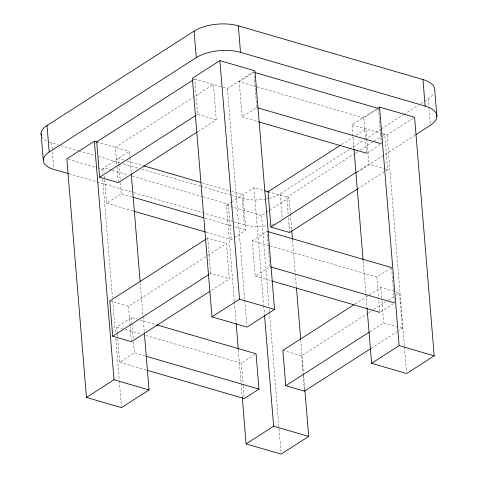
<?xml version="1.0" encoding="UTF-8"?>
<svg xmlns="http://www.w3.org/2000/svg" width="478" height="478" viewBox="0 0 478 478"><rect width="100%" height="100%" fill="white"/><g stroke="black" fill="none" stroke-linecap="round" stroke-linejoin="round"><path stroke-width="0.36" stroke-dasharray="2.39 1.79" d="M193.435 79.796L194.689 78.989L197.593 114.332L196.339 115.138M97.59 167.832L101.88 169.081L129.43 151.395L129.861 156.593M223.107 87.259L227.397 88.508L253.693 71.622M239.215 81.666L253.908 72.232L256.811 107.574L242.119 117.008L239.215 81.666L256.399 86.667M198.071 131.462L216.283 119.769L213.379 84.427L115.413 147.314L116.991 166.458M104.682 179.68L106.618 203.246L121.316 193.811L132.053 196.936M234.351 301.212L226.47 205.337L230.856 202.523M231.37 202.194L254.021 187.651L264.035 190.561M353.941 148.544L351.987 124.764L376.407 109.086M257.116 86.871L363.806 117.923L377.273 109.277M341.513 144.565L353.445 136.905M355.955 135.292L366.005 128.845L366.793 138.417M206.508 238.839L207.763 238.032L226.453 243.469L229.362 278.811L211.151 290.505M269.012 198.31A27.174 12.249 -4.7 0 0 280.245 193.763L349.179 149.512M349.806 149.112L364.218 139.863M364.845 139.457L380.512 129.401M381.139 129L403.074 114.917M403.701 114.517L418.113 105.262M420.622 103.654L423.753 101.641M424.38 101.24L428.139 98.827A30.885 13.922 -4.7 0 0 433.582 93.616M355.178 153.229L286.728 197.169L288.18 214.837M355.805 152.823L357.687 151.616M360.203 150.002L373.39 141.536M374.017 141.135L382.179 135.895M382.806 135.489L384.694 134.282L387.598 169.624L358.082 188.571M226.47 205.337L261.514 215.536L265.893 212.722M266.521 212.316L269.024 210.708M269.652 210.308L289.065 197.85L290.349 213.457M382.615 133.679L387.031 134.963L413.327 118.078M206.149 232.206L231.215 239.502L233.664 237.93M234.274 237.536L245.907 230.067L243.003 194.725L231.543 191.391M380.183 144.619L366.71 153.265L365.682 140.747M109.803 300.919L128.492 306.356L207.613 255.563M208.241 255.162L226.453 243.469M356.976 171.847L368.908 164.187L384.832 168.818M357 172.403L415.28 134.987M117.325 333.578L116.775 326.952L131.474 317.517L137.204 319.185M252.294 240.769L266.987 231.34L269.897 266.682L255.198 276.111L252.294 240.769L269.478 245.77M209.412 274.181L210.673 273.374L229.362 278.811M117.749 338.735L119.685 362.294L134.378 352.86L145.121 355.99M146.137 335.496L241.372 363.208L254.84 354.562M270.195 245.979L376.885 277.031L390.359 268.379M355.07 304.026L368.891 295.153M369.518 294.753L380.817 287.499L399.506 292.936L402.416 328.278L399.273 330.292M282.856 350.38L301.546 355.823L368.108 313.09M368.735 312.69L373.133 309.864M373.76 309.463L385.692 301.803M388.202 300.19L395.742 295.356M396.37 294.95L399.506 292.936M393.263 303.727L379.795 312.373L378.701 299.12M369.912 331.708L383.726 322.841L402.416 328.278M371.018 348.432L398.646 330.698M194.498 78.936L222.389 87.05M351.987 124.764L382.024 133.505M242.119 117.008L257.869 121.591M197.593 114.332L216.283 119.769M385.525 169.021L387.598 169.624M96.723 141.876L129.43 151.395M268.039 191.732L289.065 197.85M124.137 160.136L118.407 158.469L118.831 163.619M127.005 160.966L142.755 165.549M202.188 182.847L230.832 191.182M48.989 141.96A27.814 12.542 -4.7 0 0 51.684 142.88L58.131 144.756M60.999 145.587L78.183 150.594M78.9 150.803L94.656 155.386M98.241 156.426L119.721 162.681M123.306 163.721L139.062 168.31M141.924 169.14L199.935 186.02M200.652 186.229L230.014 194.773M230.731 194.982L242.191 198.316A27.174 12.249 -4.7 0 0 264.955 199.153M111.589 170.192L103.714 167.898L104.079 172.319M112.306 170.401L128.062 174.984M132.358 176.233L202.529 196.655M203.246 196.864L228.305 204.16L231.215 239.502M68.264 159.299L96.873 167.623M68.904 173.765L133.362 192.52M134.079 192.73L233.628 221.702M234.345 221.906L244.372 224.827A27.174 12.249 -4.7 0 0 266.443 225.771M205.092 218.189L232.302 226.106M235.17 226.942L245.907 230.067M106.618 203.246L133.117 210.953M255.198 276.111L270.954 280.7M140.066 320.021L155.816 324.604M116.775 326.952L122.505 328.619M125.373 329.456L141.124 334.038M119.685 362.294L146.178 370.008M428.139 98.827L428.868 107.664M428.927 108.398L430.32 125.332M387.031 134.963L404.382 346.03M404.442 346.771L406.521 372.039M378.498 108.488L381.408 143.83M391.584 267.596L394.487 302.938M380.817 287.499L381.665 297.806M381.91 300.752L383.726 322.841M366.853 139.152L368.908 164.187M363.806 117.923L365.437 137.801M376.885 277.031L378.642 298.38M363.166 260.767L365.855 293.468M365.921 294.215L367.02 307.593M290.409 214.198L291.694 229.804M292.548 240.207L295.237 272.908M295.296 273.655L296.396 287.033M300.734 339.798L303.482 373.24M303.548 373.987L304.827 389.594M301.546 355.823L303.118 374.967M303.177 375.702L304.45 391.165M288.425 217.783L289.632 232.511M280.245 193.763L282.361 219.539M261.514 215.536L268.965 306.207M269.21 309.176L269.395 311.405M269.455 312.152L281.004 452.612M254.021 187.651L263.677 305.078M263.736 305.818L264.471 314.739M242.191 198.316L244.372 224.827M227.397 88.508L244.748 299.575M244.808 300.315L246.887 325.584M241.372 363.208L243.188 385.298M243.248 386.033L244.276 398.55M234.411 301.953L236.186 323.504M238.385 350.26L242.232 397.081M207.763 238.032L210.673 273.374M129.92 157.34L131.205 172.946M140.245 282.94L142.934 315.641M142.994 316.382L144.278 331.989M118.897 164.36L120.163 179.818M120.408 182.763L121.316 193.811M131.474 317.517L131.898 322.674M131.958 323.409L133.231 338.872M133.47 341.818L134.378 352.86M117.05 167.192L118.317 182.656M128.492 306.356L130.064 325.5M130.124 326.235L131.396 341.698M104.383 176L104.622 178.945M117.385 334.313L117.684 337.994M101.88 169.081L102.244 173.538M102.734 179.483L112.45 297.651M112.694 300.626L115.383 333.327M115.807 338.526L119.231 380.147M119.291 380.888L121.37 406.157M51.684 142.88L52.168 148.772M52.413 151.717L53.745 167.915M267.686 198.621A27.174 12.249 -4.7 0 1 265.643 199.033M46.629 140.861A27.814 12.542 -4.7 0 1 42.279 137.252M274.39 223.913A27.174 12.249 -4.7 0 1 271.851 224.654M271.193 224.821A27.174 12.249 -4.7 0 1 269.192 225.275"/><path stroke-width="0.72" d="M41.287 135.172A27.814 12.542 -4.7 0 1 47.023 125.529L194.098 31.118A31.578 14.238 -4.7 0 1 238.325 25.83L422.964 79.563A30.885 13.922 -4.7 0 1 434.723 89.93L436.904 116.441M68.187 173.556L53.865 169.385A27.814 12.542 -4.7 0 1 49.204 152.04L196.279 57.629A31.578 14.238 -4.7 0 1 240.5 52.335L425.145 106.068A30.885 13.922 -4.7 0 1 430.32 125.332L415.908 134.587M97.249 142.026L94.387 141.195L66.836 158.881L86.452 397.445L121.49 407.644L149.046 389.958L144.338 332.73M219.904 60.622L192.353 78.308L211.969 316.872L247.006 327.072L274.563 309.385L254.947 70.822L219.904 60.622L239.52 299.186L211.969 316.872M192.807 80.196L96.723 141.876L99.633 177.219L118.317 182.656L197.444 131.862M99.633 177.219L195.711 115.539M377.662 108.285L379.538 107.078L414.581 117.277L434.197 355.841L406.641 373.527L371.603 363.328L367.08 308.334M340.886 144.965L268.039 191.732L270.948 227.074L289.632 232.511L357.454 188.971M205.881 239.239L109.803 300.919L112.706 336.261L131.396 341.698L209.89 291.311M270.948 227.074L356.349 172.247M112.706 336.261L208.784 274.587M86.452 397.445L114.003 379.759L149.046 389.958M353.816 304.833L282.856 350.38L285.76 385.728L304.45 391.165L370.384 348.838M156.533 324.813L256.065 353.774L258.968 389.122L244.276 398.55L146.895 370.211M285.76 385.728L369.279 332.108M242.298 397.821L246.086 443.901L273.637 426.215L308.68 436.414L304.892 390.335M371.603 363.328L399.154 345.642L434.197 355.841M308.68 436.414L281.124 454.1L246.086 443.901M255.342 72.65L377.781 108.279M257.528 107.783L380.691 143.621M258.586 121.8L366.71 153.265M264.752 190.77L269.042 192.019M143.472 165.758L200.754 182.429M267.704 231.543L391.584 267.596M132.77 197.145L203.664 217.771M133.828 211.162L205.438 231.997M270.608 266.891L393.77 302.729M271.671 280.909L379.795 312.373M239.52 299.186L274.563 309.385M145.838 356.194L258.968 389.122M422.964 79.563L425.145 106.068M379.538 107.078L399.154 345.642M354.001 149.291L363.107 260.026M291.753 230.545L292.488 239.466M296.456 287.774L300.674 339.057M264.531 315.48L273.637 426.215M238.325 25.83L240.5 52.335M236.186 323.504L238.325 349.52M194.098 31.118L196.279 57.629M131.265 173.687L140.126 281.452M94.387 141.195L114.003 379.759M47.023 125.529L49.204 152.04M41.096 133.541L43.277 160.046"/></g></svg>
